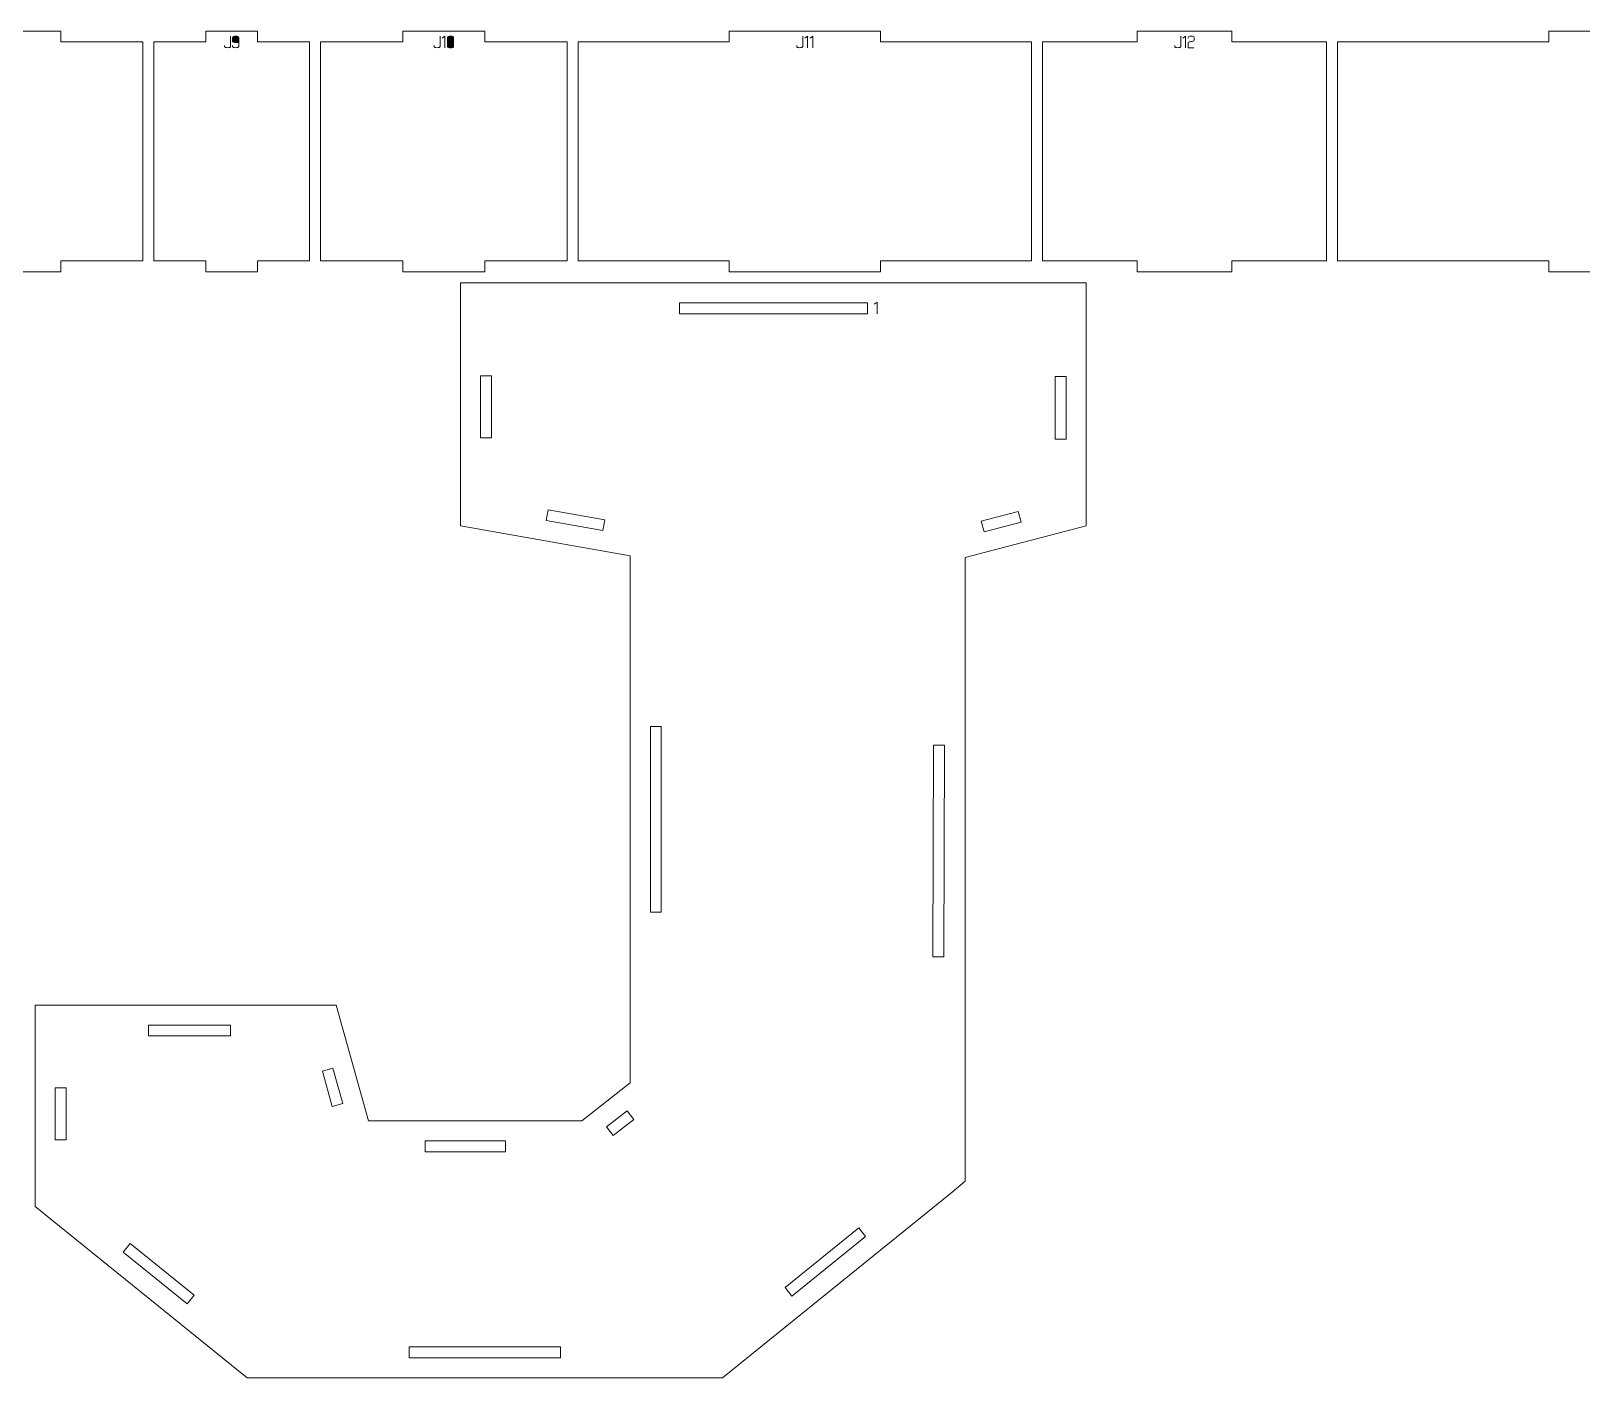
# Model space of a CAD drawing. Header units: centimetres. Extents: x -249 to 275, y -506 to 461.
# Drawn here: x -190.49 to -147.99, y -297 to -260.1 of the extents above; entities that cross this region are included whole.
import ezdxf

# ---------------------------------------------------------------- set-up
doc = ezdxf.new("R2010")
doc.units = ezdxf.units.CM
doc.header["$MEASUREMENT"] = 0
doc.layers.add('Capa 1', color=7, linetype='Continuous')

msp = doc.modelspace()

# ---------------------------------------------------------------- hatches: boundary and pattern name
at = {"layer": 'Capa 1', "true_color": 0x3e4095}
h = msp.add_hatch(color=175, dxfattribs=at)
edge = h.paths.add_edge_path()
edge.add_spline(control_points=[(-185.18689, -260.50015), (-185.18689, -260.50015), (-185.18689, -260.52262), (-185.18689, -260.52262), (-185.18689, -260.5324), (-185.17902, -260.54073), (-185.16327, -260.54761), (-185.14753, -260.55449), (-185.12788, -260.55793), (-185.10434, -260.55793), (-185.0808, -260.55793), (-185.06115, -260.55449), (-185.04541, -260.54761), (-185.02966, -260.54073), (-185.02179, -260.5324), (-185.02179, -260.52262), (-185.02179, -260.52262), (-185.02179, -260.24286), (-185.02179, -260.24286), (-185.02179, -260.24286), (-185.02179, -260.52262), (-185.02179, -260.52262), (-185.02179, -260.5324), (-185.02966, -260.54073), (-185.04541, -260.54761), (-185.06115, -260.55449), (-185.0808, -260.55793), (-185.10434, -260.55793), (-185.12788, -260.55793), (-185.14753, -260.55449), (-185.16327, -260.54761), (-185.17902, -260.54073), (-185.18689, -260.5324), (-185.18689, -260.52262), (-185.18689, -260.52262), (-185.18689, -260.50015), (-185.18689, -260.50015)], knot_values=[0, 0, 0, 0, 0.08333333, 0.08333333, 0.08333333, 0.16666667, 0.16666667, 0.16666667, 0.25, 0.25, 0.25, 0.33333333, 0.33333333, 0.33333333, 0.41666667, 0.41666667, 0.41666667, 0.5, 0.5, 0.5, 0.58333333, 0.58333333, 0.58333333, 0.66666667, 0.66666667, 0.66666667, 0.75, 0.75, 0.75, 0.83333333, 0.83333333, 0.83333333, 0.91666667, 0.91666667, 0.91666667, 1, 1, 1, 1], degree=3, periodic=1)
h = msp.add_hatch(color=175, dxfattribs=at)
edge = h.paths.add_edge_path()
edge.add_spline(control_points=[(-184.96676, -260.38412), (-184.96676, -260.3939), (-184.95889, -260.40223), (-184.94314, -260.40911), (-184.9274, -260.41599), (-184.90775, -260.41943), (-184.88421, -260.41943), (-184.86097, -260.42004), (-184.84141, -260.41721), (-184.82551, -260.41095), (-184.80961, -260.40468), (-184.80166, -260.39573), (-184.80166, -260.38412), (-184.80166, -260.38412), (-184.80166, -260.2768), (-184.80166, -260.2768), (-184.80166, -260.26702), (-184.80953, -260.25869), (-184.82528, -260.25181), (-184.84102, -260.24493), (-184.86067, -260.24149), (-184.88421, -260.24149), (-184.90775, -260.24149), (-184.9274, -260.24493), (-184.94314, -260.25181), (-184.95889, -260.25869), (-184.96676, -260.26702), (-184.96676, -260.2768), (-184.96676, -260.2768), (-184.96676, -260.38412), (-184.96676, -260.38412)], knot_values=[0, 0, 0, 0, 0.1, 0.1, 0.1, 0.2, 0.2, 0.2, 0.3, 0.3, 0.3, 0.4, 0.4, 0.4, 0.5, 0.5, 0.5, 0.6, 0.6, 0.6, 0.7, 0.7, 0.7, 0.8, 0.8, 0.8, 0.9, 0.9, 0.9, 1, 1, 1, 1], degree=3, periodic=1)
h = msp.add_hatch(color=175, dxfattribs=at)
edge = h.paths.add_edge_path()
edge.add_spline(control_points=[(-184.88421, -260.55793), (-184.90775, -260.55793), (-184.9274, -260.55449), (-184.94314, -260.54761), (-184.95889, -260.54073), (-184.96676, -260.5324), (-184.96676, -260.52262), (-184.96676, -260.52262), (-184.96676, -260.49739), (-184.96676, -260.49739), (-184.96676, -260.49739), (-184.96676, -260.52262), (-184.96676, -260.52262), (-184.96676, -260.5324), (-184.95889, -260.54073), (-184.94314, -260.54761), (-184.9274, -260.55449), (-184.90775, -260.55793), (-184.88421, -260.55793), (-184.86067, -260.55793), (-184.84102, -260.55449), (-184.82528, -260.54761), (-184.80953, -260.54073), (-184.80166, -260.5324), (-184.80166, -260.52262), (-184.80166, -260.52262), (-184.80166, -260.38412), (-184.80166, -260.38412), (-184.80166, -260.39573), (-184.80961, -260.40468), (-184.82551, -260.41095), (-184.84141, -260.41721), (-184.86097, -260.42004), (-184.88421, -260.41943), (-184.90775, -260.41943), (-184.9274, -260.41599), (-184.94314, -260.40911), (-184.95889, -260.40223), (-184.96676, -260.3939), (-184.96676, -260.38412), (-184.96676, -260.38412), (-184.96676, -260.2768), (-184.96676, -260.2768), (-184.96676, -260.26702), (-184.95889, -260.25869), (-184.94314, -260.25181), (-184.9274, -260.24493), (-184.90775, -260.24149), (-184.88421, -260.24149), (-184.86067, -260.24149), (-184.84102, -260.24493), (-184.82528, -260.25181), (-184.80953, -260.25869), (-184.80166, -260.26702), (-184.80166, -260.2768), (-184.80166, -260.2768), (-184.80166, -260.38412), (-184.80166, -260.38412), (-184.80166, -260.38412), (-184.80166, -260.52262), (-184.80166, -260.52262), (-184.80166, -260.5324), (-184.80953, -260.54073), (-184.82528, -260.54761), (-184.84102, -260.55449), (-184.86067, -260.55793), (-184.88421, -260.55793)], knot_values=[0, 0, 0, 0, 0.04545455, 0.04545455, 0.04545455, 0.09090909, 0.09090909, 0.09090909, 0.13636364, 0.13636364, 0.13636364, 0.18181818, 0.18181818, 0.18181818, 0.22727273, 0.22727273, 0.22727273, 0.27272727, 0.27272727, 0.27272727, 0.31818182, 0.31818182, 0.31818182, 0.36363636, 0.36363636, 0.36363636, 0.40909091, 0.40909091, 0.40909091, 0.45454545, 0.45454545, 0.45454545, 0.5, 0.5, 0.5, 0.54545455, 0.54545455, 0.54545455, 0.59090909, 0.59090909, 0.59090909, 0.63636364, 0.63636364, 0.63636364, 0.68181818, 0.68181818, 0.68181818, 0.72727273, 0.72727273, 0.72727273, 0.77272727, 0.77272727, 0.77272727, 0.81818182, 0.81818182, 0.81818182, 0.86363636, 0.86363636, 0.86363636, 0.90909091, 0.90909091, 0.90909091, 0.95454545, 0.95454545, 0.95454545, 1, 1, 1, 1], degree=3, periodic=1)
h = msp.add_hatch(color=175, dxfattribs=at)
edge = h.paths.add_edge_path()
edge.add_spline(control_points=[(-179.44586, -260.50015), (-179.44586, -260.50015), (-179.44586, -260.52262), (-179.44586, -260.52262), (-179.44586, -260.5324), (-179.43799, -260.54073), (-179.42224, -260.54761), (-179.4065, -260.55449), (-179.38685, -260.55793), (-179.36331, -260.55793), (-179.33977, -260.55793), (-179.32012, -260.55449), (-179.30438, -260.54761), (-179.28863, -260.54073), (-179.28076, -260.5324), (-179.28076, -260.52262), (-179.28076, -260.52262), (-179.28076, -260.24286), (-179.28076, -260.24286), (-179.28076, -260.24286), (-179.28076, -260.52262), (-179.28076, -260.52262), (-179.28076, -260.5324), (-179.28863, -260.54073), (-179.30438, -260.54761), (-179.32012, -260.55449), (-179.33977, -260.55793), (-179.36331, -260.55793), (-179.38685, -260.55793), (-179.4065, -260.55449), (-179.42224, -260.54761), (-179.43799, -260.54073), (-179.44586, -260.5324), (-179.44586, -260.52262), (-179.44586, -260.52262), (-179.44586, -260.50015), (-179.44586, -260.50015)], knot_values=[0, 0, 0, 0, 0.08333333, 0.08333333, 0.08333333, 0.16666667, 0.16666667, 0.16666667, 0.25, 0.25, 0.25, 0.33333333, 0.33333333, 0.33333333, 0.41666667, 0.41666667, 0.41666667, 0.5, 0.5, 0.5, 0.58333333, 0.58333333, 0.58333333, 0.66666667, 0.66666667, 0.66666667, 0.75, 0.75, 0.75, 0.83333333, 0.83333333, 0.83333333, 0.91666667, 0.91666667, 0.91666667, 1, 1, 1, 1], degree=3, periodic=1)
h = msp.add_hatch(color=175, dxfattribs=at)
edge = h.paths.add_edge_path()
edge.add_spline(control_points=[(-179.1496, -260.24103), (-179.1496, -260.24103), (-179.22573, -260.29377), (-179.22573, -260.29377), (-179.22573, -260.29377), (-179.1496, -260.24103), (-179.1496, -260.24103), (-179.1496, -260.24103), (-179.1496, -260.55793), (-179.1496, -260.55793), (-179.1496, -260.55793), (-179.1496, -260.24103), (-179.1496, -260.24103)], knot_values=[0, 0, 0, 0, 0.25, 0.25, 0.25, 0.5, 0.5, 0.5, 0.75, 0.75, 0.75, 1, 1, 1, 1], degree=3, periodic=1)
h = msp.add_hatch(color=175, dxfattribs=at)
edge = h.paths.add_edge_path()
edge.add_spline(control_points=[(-179.07897, -260.53408), (-179.07897, -260.54387), (-179.0711, -260.55029), (-179.05535, -260.55334), (-179.03961, -260.5564), (-179.01996, -260.55793), (-178.99642, -260.55793), (-178.97288, -260.55793), (-178.95323, -260.5564), (-178.93749, -260.55334), (-178.92174, -260.55029), (-178.91387, -260.54387), (-178.91387, -260.53408), (-178.91387, -260.53408), (-178.91387, -260.2658), (-178.91387, -260.2658), (-178.91387, -260.25601), (-178.92174, -260.24951), (-178.93749, -260.2463), (-178.95323, -260.24309), (-178.97288, -260.24149), (-178.99642, -260.24149), (-179.01996, -260.24149), (-179.03961, -260.24309), (-179.05535, -260.2463), (-179.0711, -260.24951), (-179.07897, -260.25601), (-179.07897, -260.2658), (-179.07897, -260.2658), (-179.07897, -260.53408), (-179.07897, -260.53408)], knot_values=[0, 0, 0, 0, 0.1, 0.1, 0.1, 0.2, 0.2, 0.2, 0.3, 0.3, 0.3, 0.4, 0.4, 0.4, 0.5, 0.5, 0.5, 0.6, 0.6, 0.6, 0.7, 0.7, 0.7, 0.8, 0.8, 0.8, 0.9, 0.9, 0.9, 1, 1, 1, 1], degree=3, periodic=1)
h = msp.add_hatch(color=175, dxfattribs=at)
edge = h.paths.add_edge_path()
edge.add_spline(control_points=[(-178.91387, -260.53408), (-178.91387, -260.54387), (-178.92174, -260.55029), (-178.93749, -260.55334), (-178.95323, -260.5564), (-178.97288, -260.55793), (-178.99642, -260.55793), (-179.01996, -260.55793), (-179.03961, -260.5564), (-179.05535, -260.55334), (-179.0711, -260.55029), (-179.07897, -260.54387), (-179.07897, -260.53408), (-179.07897, -260.53408), (-179.07897, -260.2658), (-179.07897, -260.2658), (-179.07897, -260.25601), (-179.0711, -260.24951), (-179.05535, -260.2463), (-179.03961, -260.24309), (-179.01996, -260.24149), (-178.99642, -260.24149), (-178.97288, -260.24149), (-178.95323, -260.24309), (-178.93749, -260.2463), (-178.92174, -260.24951), (-178.91387, -260.25601), (-178.91387, -260.2658), (-178.91387, -260.2658), (-178.91387, -260.53408), (-178.91387, -260.53408)], knot_values=[0, 0, 0, 0, 0.1, 0.1, 0.1, 0.2, 0.2, 0.2, 0.3, 0.3, 0.3, 0.4, 0.4, 0.4, 0.5, 0.5, 0.5, 0.6, 0.6, 0.6, 0.7, 0.7, 0.7, 0.8, 0.8, 0.8, 0.9, 0.9, 0.9, 1, 1, 1, 1], degree=3, periodic=1)
h = msp.add_hatch(color=175, dxfattribs=at)
edge = h.paths.add_edge_path()
edge.add_spline(control_points=[(-169.50805, -260.50015), (-169.50805, -260.50015), (-169.50805, -260.52262), (-169.50805, -260.52262), (-169.50805, -260.5324), (-169.50018, -260.54073), (-169.48443, -260.54761), (-169.46869, -260.55449), (-169.44904, -260.55793), (-169.4255, -260.55793), (-169.40196, -260.55793), (-169.38231, -260.55449), (-169.36657, -260.54761), (-169.35082, -260.54073), (-169.34295, -260.5324), (-169.34295, -260.52262), (-169.34295, -260.52262), (-169.34295, -260.24286), (-169.34295, -260.24286), (-169.34295, -260.24286), (-169.34295, -260.52262), (-169.34295, -260.52262), (-169.34295, -260.5324), (-169.35082, -260.54073), (-169.36657, -260.54761), (-169.38231, -260.55449), (-169.40196, -260.55793), (-169.4255, -260.55793), (-169.44904, -260.55793), (-169.46869, -260.55449), (-169.48443, -260.54761), (-169.50018, -260.54073), (-169.50805, -260.5324), (-169.50805, -260.52262), (-169.50805, -260.52262), (-169.50805, -260.50015), (-169.50805, -260.50015)], knot_values=[0, 0, 0, 0, 0.08333333, 0.08333333, 0.08333333, 0.16666667, 0.16666667, 0.16666667, 0.25, 0.25, 0.25, 0.33333333, 0.33333333, 0.33333333, 0.41666667, 0.41666667, 0.41666667, 0.5, 0.5, 0.5, 0.58333333, 0.58333333, 0.58333333, 0.66666667, 0.66666667, 0.66666667, 0.75, 0.75, 0.75, 0.83333333, 0.83333333, 0.83333333, 0.91666667, 0.91666667, 0.91666667, 1, 1, 1, 1], degree=3, periodic=1)
h = msp.add_hatch(color=175, dxfattribs=at)
edge = h.paths.add_edge_path()
edge.add_spline(control_points=[(-169.21179, -260.24103), (-169.21179, -260.24103), (-169.28792, -260.29377), (-169.28792, -260.29377), (-169.28792, -260.29377), (-169.21179, -260.24103), (-169.21179, -260.24103), (-169.21179, -260.24103), (-169.21179, -260.55793), (-169.21179, -260.55793), (-169.21179, -260.55793), (-169.21179, -260.24103), (-169.21179, -260.24103)], knot_values=[0, 0, 0, 0, 0.25, 0.25, 0.25, 0.5, 0.5, 0.5, 0.75, 0.75, 0.75, 1, 1, 1, 1], degree=3, periodic=1)
h = msp.add_hatch(color=175, dxfattribs=at)
edge = h.paths.add_edge_path()
edge.add_spline(control_points=[(-169.06503, -260.24103), (-169.06503, -260.24103), (-169.14116, -260.29377), (-169.14116, -260.29377), (-169.14116, -260.29377), (-169.06503, -260.24103), (-169.06503, -260.24103), (-169.06503, -260.24103), (-169.06503, -260.55793), (-169.06503, -260.55793), (-169.06503, -260.55793), (-169.06503, -260.24103), (-169.06503, -260.24103)], knot_values=[0, 0, 0, 0, 0.25, 0.25, 0.25, 0.5, 0.5, 0.5, 0.75, 0.75, 0.75, 1, 1, 1, 1], degree=3, periodic=1)
h = msp.add_hatch(color=175, dxfattribs=at)
edge = h.paths.add_edge_path()
edge.add_spline(control_points=[(-159.1504, -260.50015), (-159.1504, -260.50015), (-159.1504, -260.52262), (-159.1504, -260.52262), (-159.1504, -260.5324), (-159.14253, -260.54073), (-159.12678, -260.54761), (-159.11104, -260.55449), (-159.09139, -260.55793), (-159.06785, -260.55793), (-159.04431, -260.55793), (-159.02466, -260.55449), (-159.00892, -260.54761), (-158.99317, -260.54073), (-158.9853, -260.5324), (-158.9853, -260.52262), (-158.9853, -260.52262), (-158.9853, -260.24286), (-158.9853, -260.24286), (-158.9853, -260.24286), (-158.9853, -260.52262), (-158.9853, -260.52262), (-158.9853, -260.5324), (-158.99317, -260.54073), (-159.00892, -260.54761), (-159.02466, -260.55449), (-159.04431, -260.55793), (-159.06785, -260.55793), (-159.09139, -260.55793), (-159.11104, -260.55449), (-159.12678, -260.54761), (-159.14253, -260.54073), (-159.1504, -260.5324), (-159.1504, -260.52262), (-159.1504, -260.52262), (-159.1504, -260.50015), (-159.1504, -260.50015)], knot_values=[0, 0, 0, 0, 0.08333333, 0.08333333, 0.08333333, 0.16666667, 0.16666667, 0.16666667, 0.25, 0.25, 0.25, 0.33333333, 0.33333333, 0.33333333, 0.41666667, 0.41666667, 0.41666667, 0.5, 0.5, 0.5, 0.58333333, 0.58333333, 0.58333333, 0.66666667, 0.66666667, 0.66666667, 0.75, 0.75, 0.75, 0.83333333, 0.83333333, 0.83333333, 0.91666667, 0.91666667, 0.91666667, 1, 1, 1, 1], degree=3, periodic=1)
h = msp.add_hatch(color=175, dxfattribs=at)
edge = h.paths.add_edge_path()
edge.add_spline(control_points=[(-158.85414, -260.24103), (-158.85414, -260.24103), (-158.93027, -260.29377), (-158.93027, -260.29377), (-158.93027, -260.29377), (-158.85414, -260.24103), (-158.85414, -260.24103), (-158.85414, -260.24103), (-158.85414, -260.55793), (-158.85414, -260.55793), (-158.85414, -260.55793), (-158.85414, -260.24103), (-158.85414, -260.24103)], knot_values=[0, 0, 0, 0, 0.25, 0.25, 0.25, 0.5, 0.5, 0.5, 0.75, 0.75, 0.75, 1, 1, 1, 1], degree=3, periodic=1)
h = msp.add_hatch(color=175, dxfattribs=at)
edge = h.paths.add_edge_path()
edge.add_spline(control_points=[(-158.78397, -260.55793), (-158.78397, -260.55793), (-158.78397, -260.42539), (-158.78397, -260.42539), (-158.78305, -260.41347), (-158.7722, -260.4043), (-158.75141, -260.39788), (-158.74285, -260.39726), (-158.73467, -260.39627), (-158.72687, -260.39489), (-158.71908, -260.39352), (-158.7112, -260.39207), (-158.70325, -260.39054), (-158.68858, -260.38809), (-158.67734, -260.3861), (-158.66955, -260.38458), (-158.66175, -260.38305), (-158.65418, -260.38106), (-158.64684, -260.37861), (-158.62789, -260.37158), (-158.61841, -260.36256), (-158.61841, -260.35156), (-158.61841, -260.35156), (-158.61841, -260.2768), (-158.61841, -260.2768), (-158.61841, -260.26702), (-158.62628, -260.25869), (-158.64203, -260.25181), (-158.65777, -260.24493), (-158.67742, -260.24149), (-158.70096, -260.24149), (-158.7245, -260.24149), (-158.74415, -260.24493), (-158.75989, -260.25181), (-158.77564, -260.25869), (-158.78351, -260.26702), (-158.78351, -260.2768), (-158.78351, -260.2768), (-158.78351, -260.29927), (-158.78351, -260.29927), (-158.78351, -260.29927), (-158.78351, -260.2768), (-158.78351, -260.2768), (-158.78351, -260.26702), (-158.77564, -260.25869), (-158.75989, -260.25181), (-158.74415, -260.24493), (-158.7245, -260.24149), (-158.70096, -260.24149), (-158.67742, -260.24149), (-158.65777, -260.24493), (-158.64203, -260.25181), (-158.62628, -260.25869), (-158.61841, -260.26702), (-158.61841, -260.2768), (-158.61841, -260.2768), (-158.61841, -260.35156), (-158.61841, -260.35156), (-158.61841, -260.36256), (-158.62789, -260.37158), (-158.64684, -260.37861), (-158.65418, -260.38106), (-158.66175, -260.38305), (-158.66955, -260.38458), (-158.67734, -260.3861), (-158.68858, -260.38809), (-158.70325, -260.39054), (-158.7112, -260.39207), (-158.71908, -260.39352), (-158.72687, -260.39489), (-158.73467, -260.39627), (-158.74285, -260.39726), (-158.75141, -260.39788), (-158.7722, -260.4043), (-158.78305, -260.41347), (-158.78397, -260.42539), (-158.78397, -260.42539), (-158.78397, -260.55793), (-158.78397, -260.55793), (-158.78397, -260.55793), (-158.62712, -260.55793), (-158.62712, -260.55793), (-158.62712, -260.55793), (-158.78397, -260.55793), (-158.78397, -260.55793)], knot_values=[0, 0, 0, 0, 0.03571429, 0.03571429, 0.03571429, 0.07142857, 0.07142857, 0.07142857, 0.10714286, 0.10714286, 0.10714286, 0.14285714, 0.14285714, 0.14285714, 0.17857143, 0.17857143, 0.17857143, 0.21428571, 0.21428571, 0.21428571, 0.25, 0.25, 0.25, 0.28571429, 0.28571429, 0.28571429, 0.32142857, 0.32142857, 0.32142857, 0.35714286, 0.35714286, 0.35714286, 0.39285714, 0.39285714, 0.39285714, 0.42857143, 0.42857143, 0.42857143, 0.46428571, 0.46428571, 0.46428571, 0.5, 0.5, 0.5, 0.53571429, 0.53571429, 0.53571429, 0.57142857, 0.57142857, 0.57142857, 0.60714286, 0.60714286, 0.60714286, 0.64285714, 0.64285714, 0.64285714, 0.67857143, 0.67857143, 0.67857143, 0.71428571, 0.71428571, 0.71428571, 0.75, 0.75, 0.75, 0.78571429, 0.78571429, 0.78571429, 0.82142857, 0.82142857, 0.82142857, 0.85714286, 0.85714286, 0.85714286, 0.89285714, 0.89285714, 0.89285714, 0.92857143, 0.92857143, 0.92857143, 0.96428571, 0.96428571, 0.96428571, 1, 1, 1, 1], degree=3, periodic=1)
h = msp.add_hatch(color=175, dxfattribs=at)
edge = h.paths.add_edge_path()
edge.add_spline(control_points=[(-167.30788, -267.53236), (-167.30788, -267.53236), (-167.38401, -267.5851), (-167.38401, -267.5851), (-167.38401, -267.5851), (-167.30788, -267.53236), (-167.30788, -267.53236), (-167.30788, -267.53236), (-167.30788, -267.84926), (-167.30788, -267.84926), (-167.30788, -267.84926), (-167.30788, -267.53236), (-167.30788, -267.53236)], knot_values=[0, 0, 0, 0, 0.25, 0.25, 0.25, 0.5, 0.5, 0.5, 0.75, 0.75, 0.75, 1, 1, 1, 1], degree=3, periodic=1)

# ---------------------------------------------------------------- linework, layer by layer
at = {"layer": 'Capa 1', "color": 240, "lineweight": 9}
for points, knots in [([(-194.17699, -260.40073), (-194.17699, -260.40073), (-194.17699, -266.40073), (-194.17699, -266.40073), (-194.17699, -266.40073), (-191.92746, -266.40073), (-191.92746, -266.40073), (-191.92746, -266.40073), (-191.92746, -266.70073), (-191.92746, -266.70073), (-191.92746, -266.70073), (-189.67792, -266.70073), (-189.67792, -266.70073), (-189.67792, -266.70073), (-189.67792, -266.40073), (-189.67792, -266.40073), (-189.67792, -266.40073), (-187.42838, -266.40073), (-187.42838, -266.40073), (-187.42838, -266.40073), (-187.42838, -260.40073), (-187.42838, -260.40073), (-187.42838, -260.40073), (-189.67792, -260.40073), (-189.67792, -260.40073), (-189.67792, -260.40073), (-189.67792, -260.10073), (-189.67792, -260.10073), (-189.67792, -260.10073), (-191.92746, -260.10073), (-191.92746, -260.10073), (-191.92746, -260.10073), (-191.92746, -260.40073), (-191.92746, -260.40073), (-191.92746, -260.40073), (-194.17699, -260.40073), (-194.17699, -260.40073)], [0, 0, 0, 0, 0.08333333, 0.08333333, 0.08333333, 0.16666667, 0.16666667, 0.16666667, 0.25, 0.25, 0.25, 0.33333333, 0.33333333, 0.33333333, 0.41666667, 0.41666667, 0.41666667, 0.5, 0.5, 0.5, 0.58333333, 0.58333333, 0.58333333, 0.66666667, 0.66666667, 0.66666667, 0.75, 0.75, 0.75, 0.83333333, 0.83333333, 0.83333333, 0.91666667, 0.91666667, 0.91666667, 1, 1, 1, 1]), ([(-187.12838, -260.40073), (-187.12838, -260.40073), (-187.12838, -266.40073), (-187.12838, -266.40073), (-187.12838, -266.40073), (-185.70565, -266.40073), (-185.70565, -266.40073), (-185.70565, -266.40073), (-185.70565, -266.70073), (-185.70565, -266.70073), (-185.70565, -266.70073), (-184.28291, -266.70073), (-184.28291, -266.70073), (-184.28291, -266.70073), (-184.28291, -266.40073), (-184.28291, -266.40073), (-184.28291, -266.40073), (-182.86017, -266.40073), (-182.86017, -266.40073), (-182.86017, -266.40073), (-182.86017, -260.40073), (-182.86017, -260.40073), (-182.86017, -260.40073), (-184.28291, -260.40073), (-184.28291, -260.40073), (-184.28291, -260.40073), (-184.28291, -260.10073), (-184.28291, -260.10073), (-184.28291, -260.10073), (-185.70565, -260.10073), (-185.70565, -260.10073), (-185.70565, -260.10073), (-185.70565, -260.40073), (-185.70565, -260.40073), (-185.70565, -260.40073), (-187.12838, -260.40073), (-187.12838, -260.40073)], [0, 0, 0, 0, 0.08333333, 0.08333333, 0.08333333, 0.16666667, 0.16666667, 0.16666667, 0.25, 0.25, 0.25, 0.33333333, 0.33333333, 0.33333333, 0.41666667, 0.41666667, 0.41666667, 0.5, 0.5, 0.5, 0.58333333, 0.58333333, 0.58333333, 0.66666667, 0.66666667, 0.66666667, 0.75, 0.75, 0.75, 0.83333333, 0.83333333, 0.83333333, 0.91666667, 0.91666667, 0.91666667, 1, 1, 1, 1]), ([(-182.56017, -260.40073), (-182.56017, -260.40073), (-182.56017, -266.40073), (-182.56017, -266.40073), (-182.56017, -266.40073), (-180.30664, -266.40073), (-180.30664, -266.40073), (-180.30664, -266.40073), (-180.30664, -266.70073), (-180.30664, -266.70073), (-180.30664, -266.70073), (-178.0531, -266.70073), (-178.0531, -266.70073), (-178.0531, -266.70073), (-178.0531, -266.40073), (-178.0531, -266.40073), (-178.0531, -266.40073), (-175.79956, -266.40073), (-175.79956, -266.40073), (-175.79956, -266.40073), (-175.79956, -260.40073), (-175.79956, -260.40073), (-175.79956, -260.40073), (-178.0531, -260.40073), (-178.0531, -260.40073), (-178.0531, -260.40073), (-178.0531, -260.10073), (-178.0531, -260.10073), (-178.0531, -260.10073), (-180.30664, -260.10073), (-180.30664, -260.10073), (-180.30664, -260.10073), (-180.30664, -260.40073), (-180.30664, -260.40073), (-180.30664, -260.40073), (-182.56017, -260.40073), (-182.56017, -260.40073)], [0, 0, 0, 0, 0.08333333, 0.08333333, 0.08333333, 0.16666667, 0.16666667, 0.16666667, 0.25, 0.25, 0.25, 0.33333333, 0.33333333, 0.33333333, 0.41666667, 0.41666667, 0.41666667, 0.5, 0.5, 0.5, 0.58333333, 0.58333333, 0.58333333, 0.66666667, 0.66666667, 0.66666667, 0.75, 0.75, 0.75, 0.83333333, 0.83333333, 0.83333333, 0.91666667, 0.91666667, 0.91666667, 1, 1, 1, 1]), ([(-175.49956, -260.40073), (-175.49956, -260.40073), (-175.49956, -266.40073), (-175.49956, -266.40073), (-175.49956, -266.40073), (-171.35754, -266.40073), (-171.35754, -266.40073), (-171.35754, -266.40073), (-171.35754, -266.70073), (-171.35754, -266.70073), (-171.35754, -266.70073), (-167.21553, -266.70073), (-167.21553, -266.70073), (-167.21553, -266.70073), (-167.21553, -266.40073), (-167.21553, -266.40073), (-167.21553, -266.40073), (-163.07351, -266.40073), (-163.07351, -266.40073), (-163.07351, -266.40073), (-163.07351, -260.40073), (-163.07351, -260.40073), (-163.07351, -260.40073), (-167.21553, -260.40073), (-167.21553, -260.40073), (-167.21553, -260.40073), (-167.21553, -260.10073), (-167.21553, -260.10073), (-167.21553, -260.10073), (-171.35754, -260.10073), (-171.35754, -260.10073), (-171.35754, -260.10073), (-171.35754, -260.40073), (-171.35754, -260.40073), (-171.35754, -260.40073), (-175.49956, -260.40073), (-175.49956, -260.40073)], [0, 0, 0, 0, 0.08333333, 0.08333333, 0.08333333, 0.16666667, 0.16666667, 0.16666667, 0.25, 0.25, 0.25, 0.33333333, 0.33333333, 0.33333333, 0.41666667, 0.41666667, 0.41666667, 0.5, 0.5, 0.5, 0.58333333, 0.58333333, 0.58333333, 0.66666667, 0.66666667, 0.66666667, 0.75, 0.75, 0.75, 0.83333333, 0.83333333, 0.83333333, 0.91666667, 0.91666667, 0.91666667, 1, 1, 1, 1]), ([(-162.77351, -260.40073), (-162.77351, -260.40073), (-162.77351, -266.40073), (-162.77351, -266.40073), (-162.77351, -266.40073), (-160.18077, -266.40073), (-160.18077, -266.40073), (-160.18077, -266.40073), (-160.18077, -266.70073), (-160.18077, -266.70073), (-160.18077, -266.70073), (-157.58804, -266.70073), (-157.58804, -266.70073), (-157.58804, -266.70073), (-157.58804, -266.40073), (-157.58804, -266.40073), (-157.58804, -266.40073), (-154.9953, -266.40073), (-154.9953, -266.40073), (-154.9953, -266.40073), (-154.9953, -260.40073), (-154.9953, -260.40073), (-154.9953, -260.40073), (-157.58804, -260.40073), (-157.58804, -260.40073), (-157.58804, -260.40073), (-157.58804, -260.10073), (-157.58804, -260.10073), (-157.58804, -260.10073), (-160.18077, -260.10073), (-160.18077, -260.10073), (-160.18077, -260.10073), (-160.18077, -260.40073), (-160.18077, -260.40073), (-160.18077, -260.40073), (-162.77351, -260.40073), (-162.77351, -260.40073)], [0, 0, 0, 0, 0.08333333, 0.08333333, 0.08333333, 0.16666667, 0.16666667, 0.16666667, 0.25, 0.25, 0.25, 0.33333333, 0.33333333, 0.33333333, 0.41666667, 0.41666667, 0.41666667, 0.5, 0.5, 0.5, 0.58333333, 0.58333333, 0.58333333, 0.66666667, 0.66666667, 0.66666667, 0.75, 0.75, 0.75, 0.83333333, 0.83333333, 0.83333333, 0.91666667, 0.91666667, 0.91666667, 1, 1, 1, 1]), ([(-154.6953, -260.40073), (-154.6953, -260.40073), (-154.6953, -266.40073), (-154.6953, -266.40073), (-154.6953, -266.40073), (-148.89715, -266.40073), (-148.89715, -266.40073), (-148.89715, -266.40073), (-148.89715, -266.70073), (-148.89715, -266.70073), (-148.89715, -266.70073), (-143.09901, -266.70073), (-143.09901, -266.70073), (-143.09901, -266.70073), (-143.09901, -266.40073), (-143.09901, -266.40073), (-143.09901, -266.40073), (-137.30087, -266.40073), (-137.30087, -266.40073), (-137.30087, -266.40073), (-137.30087, -260.40073), (-137.30087, -260.40073), (-137.30087, -260.40073), (-143.09901, -260.40073), (-143.09901, -260.40073), (-143.09901, -260.40073), (-143.09901, -260.10073), (-143.09901, -260.10073), (-143.09901, -260.10073), (-148.89715, -260.10073), (-148.89715, -260.10073), (-148.89715, -260.10073), (-148.89715, -260.40073), (-148.89715, -260.40073), (-148.89715, -260.40073), (-154.6953, -260.40073), (-154.6953, -260.40073)], [0, 0, 0, 0, 0.08333333, 0.08333333, 0.08333333, 0.16666667, 0.16666667, 0.16666667, 0.25, 0.25, 0.25, 0.33333333, 0.33333333, 0.33333333, 0.41666667, 0.41666667, 0.41666667, 0.5, 0.5, 0.5, 0.58333333, 0.58333333, 0.58333333, 0.66666667, 0.66666667, 0.66666667, 0.75, 0.75, 0.75, 0.83333333, 0.83333333, 0.83333333, 0.91666667, 0.91666667, 0.91666667, 1, 1, 1, 1]), ([(-161.57477, -267.00073), (-161.57477, -267.00073), (-161.57477, -273.65289), (-161.57477, -273.65289), (-161.57477, -273.65289), (-164.89784, -274.52244), (-164.89784, -274.52244), (-164.89784, -274.52244), (-164.89784, -291.60935), (-164.89784, -291.60935), (-164.89784, -291.60935), (-165.25229, -291.91369), (-165.25229, -291.91369), (-165.25229, -291.91369), (-171.54397, -297.00063), (-171.54397, -297.00063), (-171.54397, -297.00063), (-184.57039, -297.00063), (-184.57039, -297.00063), (-184.57039, -297.00063), (-190.37468, -292.30499), (-190.37468, -292.30499), (-190.37468, -292.30499), (-190.37468, -286.78327), (-190.37468, -286.78327), (-190.37468, -286.78327), (-182.13347, -286.78327), (-182.13347, -286.78327), (-182.13347, -286.78327), (-181.24732, -289.95717), (-181.24732, -289.95717), (-181.24732, -289.95717), (-175.39872, -289.95717), (-175.39872, -289.95717), (-175.39872, -289.95717), (-174.06949, -288.9137), (-174.06949, -288.9137), (-174.06949, -288.9137), (-174.06949, -274.47896), (-174.06949, -274.47896), (-174.06949, -274.47896), (-178.72179, -273.65289), (-178.72179, -273.65289), (-178.72179, -273.65289), (-178.72179, -267.00073), (-178.72179, -267.00073), (-178.72179, -267.00073), (-161.57477, -267.00073), (-161.57477, -267.00073)], [0, 0, 0, 0, 0.0625, 0.0625, 0.0625, 0.125, 0.125, 0.125, 0.1875, 0.1875, 0.1875, 0.25, 0.25, 0.25, 0.3125, 0.3125, 0.3125, 0.375, 0.375, 0.375, 0.4375, 0.4375, 0.4375, 0.5, 0.5, 0.5, 0.5625, 0.5625, 0.5625, 0.625, 0.625, 0.625, 0.6875, 0.6875, 0.6875, 0.75, 0.75, 0.75, 0.8125, 0.8125, 0.8125, 0.875, 0.875, 0.875, 0.9375, 0.9375, 0.9375, 1, 1, 1, 1]), ([(-172.72327, -267.84926), (-172.72327, -267.84926), (-167.57329, -267.84926), (-167.57329, -267.84926), (-167.57329, -267.84926), (-167.57329, -267.54926), (-167.57329, -267.54926), (-167.57329, -267.54926), (-172.72327, -267.54926), (-172.72327, -267.54926), (-172.72327, -267.54926), (-172.72327, -267.84926), (-172.72327, -267.84926)], [0, 0, 0, 0, 0.25, 0.25, 0.25, 0.5, 0.5, 0.5, 0.75, 0.75, 0.75, 1, 1, 1, 1]), ([(-177.87326, -271.24425), (-177.87326, -271.24425), (-177.87326, -269.54676), (-177.87326, -269.54676), (-177.87326, -269.54676), (-178.17326, -269.54676), (-178.17326, -269.54676), (-178.17326, -269.54676), (-178.17326, -271.24425), (-178.17326, -271.24425), (-178.17326, -271.24425), (-177.87326, -271.24425), (-177.87326, -271.24425)], [0, 0, 0, 0, 0.25, 0.25, 0.25, 0.5, 0.5, 0.5, 0.75, 0.75, 0.75, 1, 1, 1, 1]), ([(-162.4233, -269.56545), (-162.4233, -269.56545), (-162.4233, -271.28164), (-162.4233, -271.28164), (-162.4233, -271.28164), (-162.1233, -271.28164), (-162.1233, -271.28164), (-162.1233, -271.28164), (-162.1233, -269.56545), (-162.1233, -269.56545), (-162.1233, -269.56545), (-162.4233, -269.56545), (-162.4233, -269.56545)], [0, 0, 0, 0, 0.25, 0.25, 0.25, 0.5, 0.5, 0.5, 0.75, 0.75, 0.75, 1, 1, 1, 1]), ([(-174.77173, -273.49246), (-174.77173, -273.49246), (-176.32249, -273.21711), (-176.32249, -273.21711), (-176.32249, -273.21711), (-176.37494, -273.51249), (-176.37494, -273.51249), (-176.37494, -273.51249), (-174.82417, -273.78784), (-174.82417, -273.78784), (-174.82417, -273.78784), (-174.77173, -273.49246), (-174.77173, -273.49246)], [0, 0, 0, 0, 0.25, 0.25, 0.25, 0.5, 0.5, 0.5, 0.75, 0.75, 0.75, 1, 1, 1, 1]), ([(-163.43747, -273.26321), (-163.43747, -273.26321), (-164.45164, -273.52859), (-164.45164, -273.52859), (-164.45164, -273.52859), (-164.37569, -273.81881), (-164.37569, -273.81881), (-164.37569, -273.81881), (-163.36152, -273.55344), (-163.36152, -273.55344), (-163.36152, -273.55344), (-163.43747, -273.26321), (-163.43747, -273.26321)], [0, 0, 0, 0, 0.25, 0.25, 0.25, 0.5, 0.5, 0.5, 0.75, 0.75, 0.75, 1, 1, 1, 1]), ([(-173.22096, -284.23863), (-173.22096, -284.23863), (-173.22096, -279.15091), (-173.22096, -279.15091), (-173.22096, -279.15091), (-173.52096, -279.15091), (-173.52096, -279.15091), (-173.52096, -279.15091), (-173.52096, -284.23863), (-173.52096, -284.23863), (-173.52096, -284.23863), (-173.22096, -284.23863), (-173.22096, -284.23863)], [0, 0, 0, 0, 0.25, 0.25, 0.25, 0.5, 0.5, 0.5, 0.75, 0.75, 0.75, 1, 1, 1, 1]), ([(-165.76276, -279.6655), (-165.76276, -279.6655), (-165.77915, -285.46362), (-165.77915, -285.46362), (-165.77915, -285.46362), (-165.47915, -285.46447), (-165.47915, -285.46447), (-165.47915, -285.46447), (-165.46276, -279.66635), (-165.46276, -279.66635), (-165.46276, -279.66635), (-165.76276, -279.6655), (-165.76276, -279.6655)], [0, 0, 0, 0, 0.25, 0.25, 0.25, 0.5, 0.5, 0.5, 0.75, 0.75, 0.75, 1, 1, 1, 1]), ([(-187.27661, -287.6318), (-187.27661, -287.6318), (-185.02708, -287.6318), (-185.02708, -287.6318), (-185.02708, -287.6318), (-185.02708, -287.3318), (-185.02708, -287.3318), (-185.02708, -287.3318), (-187.27661, -287.3318), (-187.27661, -287.3318), (-187.27661, -287.3318), (-187.27661, -287.6318), (-187.27661, -287.6318)], [0, 0, 0, 0, 0.25, 0.25, 0.25, 0.5, 0.5, 0.5, 0.75, 0.75, 0.75, 1, 1, 1, 1]), ([(-182.50806, -288.597), (-182.50806, -288.597), (-182.23858, -289.5622), (-182.23858, -289.5622), (-182.23858, -289.5622), (-181.94963, -289.48152), (-181.94963, -289.48152), (-181.94963, -289.48152), (-182.21911, -288.51632), (-182.21911, -288.51632), (-182.21911, -288.51632), (-182.50806, -288.597), (-182.50806, -288.597)], [0, 0, 0, 0, 0.25, 0.25, 0.25, 0.5, 0.5, 0.5, 0.75, 0.75, 0.75, 1, 1, 1, 1]), ([(-189.52615, -290.47727), (-189.52615, -290.47727), (-189.52615, -289.05454), (-189.52615, -289.05454), (-189.52615, -289.05454), (-189.82615, -289.05454), (-189.82615, -289.05454), (-189.82615, -289.05454), (-189.82615, -290.47727), (-189.82615, -290.47727), (-189.82615, -290.47727), (-189.52615, -290.47727), (-189.52615, -290.47727)], [0, 0, 0, 0, 0.25, 0.25, 0.25, 0.5, 0.5, 0.5, 0.75, 0.75, 0.75, 1, 1, 1, 1]), ([(-174.53916, -290.36115), (-174.53916, -290.36115), (-173.97287, -289.9166), (-173.97287, -289.9166), (-173.97287, -289.9166), (-174.15811, -289.68063), (-174.15811, -289.68063), (-174.15811, -289.68063), (-174.7244, -290.12518), (-174.7244, -290.12518), (-174.7244, -290.12518), (-174.53916, -290.36115), (-174.53916, -290.36115)], [0, 0, 0, 0, 0.25, 0.25, 0.25, 0.5, 0.5, 0.5, 0.75, 0.75, 0.75, 1, 1, 1, 1]), ([(-179.69116, -290.8057), (-179.69116, -290.8057), (-177.49093, -290.8057), (-177.49093, -290.8057), (-177.49093, -290.8057), (-177.49093, -290.5057), (-177.49093, -290.5057), (-177.49093, -290.5057), (-179.69116, -290.5057), (-179.69116, -290.5057), (-179.69116, -290.5057), (-179.69116, -290.8057), (-179.69116, -290.8057)], [0, 0, 0, 0, 0.25, 0.25, 0.25, 0.5, 0.5, 0.5, 0.75, 0.75, 0.75, 1, 1, 1, 1]), ([(-167.81172, -292.89186), (-167.81172, -292.89186), (-169.82791, -294.52198), (-169.82791, -294.52198), (-169.82791, -294.52198), (-169.63929, -294.75527), (-169.63929, -294.75527), (-169.63929, -294.75527), (-167.62311, -293.12515), (-167.62311, -293.12515), (-167.62311, -293.12515), (-167.81172, -292.89186), (-167.81172, -292.89186)], [0, 0, 0, 0, 0.25, 0.25, 0.25, 0.5, 0.5, 0.5, 0.75, 0.75, 0.75, 1, 1, 1, 1]), ([(-186.02214, -294.73474), (-186.02214, -294.73474), (-187.77415, -293.31737), (-187.77415, -293.31737), (-187.77415, -293.31737), (-187.96283, -293.55061), (-187.96283, -293.55061), (-187.96283, -293.55061), (-186.21083, -294.96797), (-186.21083, -294.96797), (-186.21083, -294.96797), (-186.02214, -294.73474), (-186.02214, -294.73474)], [0, 0, 0, 0, 0.25, 0.25, 0.25, 0.5, 0.5, 0.5, 0.75, 0.75, 0.75, 1, 1, 1, 1]), ([(-175.98611, -296.1521), (-175.98611, -296.1521), (-180.12812, -296.1521), (-180.12812, -296.1521), (-180.12812, -296.1521), (-180.12812, -296.4521), (-180.12812, -296.4521), (-180.12812, -296.4521), (-175.98611, -296.4521), (-175.98611, -296.4521), (-175.98611, -296.4521), (-175.98611, -296.1521), (-175.98611, -296.1521)], [0, 0, 0, 0, 0.25, 0.25, 0.25, 0.5, 0.5, 0.5, 0.75, 0.75, 0.75, 1, 1, 1, 1])]:
    msp.add_open_spline(points, degree=3, knots=knots, dxfattribs=at)
at = {"layer": 'Capa 1', "color": 114, "lineweight": 9}
for points, knots in [([(-185.18689, -260.50015), (-185.18689, -260.50015), (-185.18689, -260.52262), (-185.18689, -260.52262), (-185.18689, -260.5324), (-185.17902, -260.54073), (-185.16327, -260.54761), (-185.14753, -260.55449), (-185.12788, -260.55793), (-185.10434, -260.55793), (-185.0808, -260.55793), (-185.06115, -260.55449), (-185.04541, -260.54761), (-185.02966, -260.54073), (-185.02179, -260.5324), (-185.02179, -260.52262), (-185.02179, -260.52262), (-185.02179, -260.24286), (-185.02179, -260.24286), (-185.02179, -260.24286), (-185.02179, -260.52262), (-185.02179, -260.52262), (-185.02179, -260.5324), (-185.02966, -260.54073), (-185.04541, -260.54761), (-185.06115, -260.55449), (-185.0808, -260.55793), (-185.10434, -260.55793), (-185.12788, -260.55793), (-185.14753, -260.55449), (-185.16327, -260.54761), (-185.17902, -260.54073), (-185.18689, -260.5324), (-185.18689, -260.52262), (-185.18689, -260.52262), (-185.18689, -260.50015), (-185.18689, -260.50015)], [0, 0, 0, 0, 0.08333333, 0.08333333, 0.08333333, 0.16666667, 0.16666667, 0.16666667, 0.25, 0.25, 0.25, 0.33333333, 0.33333333, 0.33333333, 0.41666667, 0.41666667, 0.41666667, 0.5, 0.5, 0.5, 0.58333333, 0.58333333, 0.58333333, 0.66666667, 0.66666667, 0.66666667, 0.75, 0.75, 0.75, 0.83333333, 0.83333333, 0.83333333, 0.91666667, 0.91666667, 0.91666667, 1, 1, 1, 1]), ([(-184.96676, -260.38412), (-184.96676, -260.3939), (-184.95889, -260.40223), (-184.94314, -260.40911), (-184.9274, -260.41599), (-184.90775, -260.41943), (-184.88421, -260.41943), (-184.86097, -260.42004), (-184.84141, -260.41721), (-184.82551, -260.41095), (-184.80961, -260.40468), (-184.80166, -260.39573), (-184.80166, -260.38412), (-184.80166, -260.38412), (-184.80166, -260.2768), (-184.80166, -260.2768), (-184.80166, -260.26702), (-184.80953, -260.25869), (-184.82528, -260.25181), (-184.84102, -260.24493), (-184.86067, -260.24149), (-184.88421, -260.24149), (-184.90775, -260.24149), (-184.9274, -260.24493), (-184.94314, -260.25181), (-184.95889, -260.25869), (-184.96676, -260.26702), (-184.96676, -260.2768), (-184.96676, -260.2768), (-184.96676, -260.38412), (-184.96676, -260.38412)], [0, 0, 0, 0, 0.1, 0.1, 0.1, 0.2, 0.2, 0.2, 0.3, 0.3, 0.3, 0.4, 0.4, 0.4, 0.5, 0.5, 0.5, 0.6, 0.6, 0.6, 0.7, 0.7, 0.7, 0.8, 0.8, 0.8, 0.9, 0.9, 0.9, 1, 1, 1, 1]), ([(-184.88421, -260.55793), (-184.90775, -260.55793), (-184.9274, -260.55449), (-184.94314, -260.54761), (-184.95889, -260.54073), (-184.96676, -260.5324), (-184.96676, -260.52262), (-184.96676, -260.52262), (-184.96676, -260.49739), (-184.96676, -260.49739), (-184.96676, -260.49739), (-184.96676, -260.52262), (-184.96676, -260.52262), (-184.96676, -260.5324), (-184.95889, -260.54073), (-184.94314, -260.54761), (-184.9274, -260.55449), (-184.90775, -260.55793), (-184.88421, -260.55793), (-184.86067, -260.55793), (-184.84102, -260.55449), (-184.82528, -260.54761), (-184.80953, -260.54073), (-184.80166, -260.5324), (-184.80166, -260.52262), (-184.80166, -260.52262), (-184.80166, -260.38412), (-184.80166, -260.38412), (-184.80166, -260.39573), (-184.80961, -260.40468), (-184.82551, -260.41095), (-184.84141, -260.41721), (-184.86097, -260.42004), (-184.88421, -260.41943), (-184.90775, -260.41943), (-184.9274, -260.41599), (-184.94314, -260.40911), (-184.95889, -260.40223), (-184.96676, -260.3939), (-184.96676, -260.38412), (-184.96676, -260.38412), (-184.96676, -260.2768), (-184.96676, -260.2768), (-184.96676, -260.26702), (-184.95889, -260.25869), (-184.94314, -260.25181), (-184.9274, -260.24493), (-184.90775, -260.24149), (-184.88421, -260.24149), (-184.86067, -260.24149), (-184.84102, -260.24493), (-184.82528, -260.25181), (-184.80953, -260.25869), (-184.80166, -260.26702), (-184.80166, -260.2768), (-184.80166, -260.2768), (-184.80166, -260.38412), (-184.80166, -260.38412), (-184.80166, -260.38412), (-184.80166, -260.52262), (-184.80166, -260.52262), (-184.80166, -260.5324), (-184.80953, -260.54073), (-184.82528, -260.54761), (-184.84102, -260.55449), (-184.86067, -260.55793), (-184.88421, -260.55793)], [0, 0, 0, 0, 0.04545455, 0.04545455, 0.04545455, 0.09090909, 0.09090909, 0.09090909, 0.13636364, 0.13636364, 0.13636364, 0.18181818, 0.18181818, 0.18181818, 0.22727273, 0.22727273, 0.22727273, 0.27272727, 0.27272727, 0.27272727, 0.31818182, 0.31818182, 0.31818182, 0.36363636, 0.36363636, 0.36363636, 0.40909091, 0.40909091, 0.40909091, 0.45454545, 0.45454545, 0.45454545, 0.5, 0.5, 0.5, 0.54545455, 0.54545455, 0.54545455, 0.59090909, 0.59090909, 0.59090909, 0.63636364, 0.63636364, 0.63636364, 0.68181818, 0.68181818, 0.68181818, 0.72727273, 0.72727273, 0.72727273, 0.77272727, 0.77272727, 0.77272727, 0.81818182, 0.81818182, 0.81818182, 0.86363636, 0.86363636, 0.86363636, 0.90909091, 0.90909091, 0.90909091, 0.95454545, 0.95454545, 0.95454545, 1, 1, 1, 1]), ([(-179.44586, -260.50015), (-179.44586, -260.50015), (-179.44586, -260.52262), (-179.44586, -260.52262), (-179.44586, -260.5324), (-179.43799, -260.54073), (-179.42224, -260.54761), (-179.4065, -260.55449), (-179.38685, -260.55793), (-179.36331, -260.55793), (-179.33977, -260.55793), (-179.32012, -260.55449), (-179.30438, -260.54761), (-179.28863, -260.54073), (-179.28076, -260.5324), (-179.28076, -260.52262), (-179.28076, -260.52262), (-179.28076, -260.24286), (-179.28076, -260.24286), (-179.28076, -260.24286), (-179.28076, -260.52262), (-179.28076, -260.52262), (-179.28076, -260.5324), (-179.28863, -260.54073), (-179.30438, -260.54761), (-179.32012, -260.55449), (-179.33977, -260.55793), (-179.36331, -260.55793), (-179.38685, -260.55793), (-179.4065, -260.55449), (-179.42224, -260.54761), (-179.43799, -260.54073), (-179.44586, -260.5324), (-179.44586, -260.52262), (-179.44586, -260.52262), (-179.44586, -260.50015), (-179.44586, -260.50015)], [0, 0, 0, 0, 0.08333333, 0.08333333, 0.08333333, 0.16666667, 0.16666667, 0.16666667, 0.25, 0.25, 0.25, 0.33333333, 0.33333333, 0.33333333, 0.41666667, 0.41666667, 0.41666667, 0.5, 0.5, 0.5, 0.58333333, 0.58333333, 0.58333333, 0.66666667, 0.66666667, 0.66666667, 0.75, 0.75, 0.75, 0.83333333, 0.83333333, 0.83333333, 0.91666667, 0.91666667, 0.91666667, 1, 1, 1, 1]), ([(-179.1496, -260.24103), (-179.1496, -260.24103), (-179.22573, -260.29377), (-179.22573, -260.29377), (-179.22573, -260.29377), (-179.1496, -260.24103), (-179.1496, -260.24103), (-179.1496, -260.24103), (-179.1496, -260.55793), (-179.1496, -260.55793), (-179.1496, -260.55793), (-179.1496, -260.24103), (-179.1496, -260.24103)], [0, 0, 0, 0, 0.25, 0.25, 0.25, 0.5, 0.5, 0.5, 0.75, 0.75, 0.75, 1, 1, 1, 1]), ([(-179.07897, -260.53408), (-179.07897, -260.54387), (-179.0711, -260.55029), (-179.05535, -260.55334), (-179.03961, -260.5564), (-179.01996, -260.55793), (-178.99642, -260.55793), (-178.97288, -260.55793), (-178.95323, -260.5564), (-178.93749, -260.55334), (-178.92174, -260.55029), (-178.91387, -260.54387), (-178.91387, -260.53408), (-178.91387, -260.53408), (-178.91387, -260.2658), (-178.91387, -260.2658), (-178.91387, -260.25601), (-178.92174, -260.24951), (-178.93749, -260.2463), (-178.95323, -260.24309), (-178.97288, -260.24149), (-178.99642, -260.24149), (-179.01996, -260.24149), (-179.03961, -260.24309), (-179.05535, -260.2463), (-179.0711, -260.24951), (-179.07897, -260.25601), (-179.07897, -260.2658), (-179.07897, -260.2658), (-179.07897, -260.53408), (-179.07897, -260.53408)], [0, 0, 0, 0, 0.1, 0.1, 0.1, 0.2, 0.2, 0.2, 0.3, 0.3, 0.3, 0.4, 0.4, 0.4, 0.5, 0.5, 0.5, 0.6, 0.6, 0.6, 0.7, 0.7, 0.7, 0.8, 0.8, 0.8, 0.9, 0.9, 0.9, 1, 1, 1, 1]), ([(-178.91387, -260.53408), (-178.91387, -260.54387), (-178.92174, -260.55029), (-178.93749, -260.55334), (-178.95323, -260.5564), (-178.97288, -260.55793), (-178.99642, -260.55793), (-179.01996, -260.55793), (-179.03961, -260.5564), (-179.05535, -260.55334), (-179.0711, -260.55029), (-179.07897, -260.54387), (-179.07897, -260.53408), (-179.07897, -260.53408), (-179.07897, -260.2658), (-179.07897, -260.2658), (-179.07897, -260.25601), (-179.0711, -260.24951), (-179.05535, -260.2463), (-179.03961, -260.24309), (-179.01996, -260.24149), (-178.99642, -260.24149), (-178.97288, -260.24149), (-178.95323, -260.24309), (-178.93749, -260.2463), (-178.92174, -260.24951), (-178.91387, -260.25601), (-178.91387, -260.2658), (-178.91387, -260.2658), (-178.91387, -260.53408), (-178.91387, -260.53408)], [0, 0, 0, 0, 0.1, 0.1, 0.1, 0.2, 0.2, 0.2, 0.3, 0.3, 0.3, 0.4, 0.4, 0.4, 0.5, 0.5, 0.5, 0.6, 0.6, 0.6, 0.7, 0.7, 0.7, 0.8, 0.8, 0.8, 0.9, 0.9, 0.9, 1, 1, 1, 1]), ([(-169.50805, -260.50015), (-169.50805, -260.50015), (-169.50805, -260.52262), (-169.50805, -260.52262), (-169.50805, -260.5324), (-169.50018, -260.54073), (-169.48443, -260.54761), (-169.46869, -260.55449), (-169.44904, -260.55793), (-169.4255, -260.55793), (-169.40196, -260.55793), (-169.38231, -260.55449), (-169.36657, -260.54761), (-169.35082, -260.54073), (-169.34295, -260.5324), (-169.34295, -260.52262), (-169.34295, -260.52262), (-169.34295, -260.24286), (-169.34295, -260.24286), (-169.34295, -260.24286), (-169.34295, -260.52262), (-169.34295, -260.52262), (-169.34295, -260.5324), (-169.35082, -260.54073), (-169.36657, -260.54761), (-169.38231, -260.55449), (-169.40196, -260.55793), (-169.4255, -260.55793), (-169.44904, -260.55793), (-169.46869, -260.55449), (-169.48443, -260.54761), (-169.50018, -260.54073), (-169.50805, -260.5324), (-169.50805, -260.52262), (-169.50805, -260.52262), (-169.50805, -260.50015), (-169.50805, -260.50015)], [0, 0, 0, 0, 0.08333333, 0.08333333, 0.08333333, 0.16666667, 0.16666667, 0.16666667, 0.25, 0.25, 0.25, 0.33333333, 0.33333333, 0.33333333, 0.41666667, 0.41666667, 0.41666667, 0.5, 0.5, 0.5, 0.58333333, 0.58333333, 0.58333333, 0.66666667, 0.66666667, 0.66666667, 0.75, 0.75, 0.75, 0.83333333, 0.83333333, 0.83333333, 0.91666667, 0.91666667, 0.91666667, 1, 1, 1, 1]), ([(-169.21179, -260.24103), (-169.21179, -260.24103), (-169.28792, -260.29377), (-169.28792, -260.29377), (-169.28792, -260.29377), (-169.21179, -260.24103), (-169.21179, -260.24103), (-169.21179, -260.24103), (-169.21179, -260.55793), (-169.21179, -260.55793), (-169.21179, -260.55793), (-169.21179, -260.24103), (-169.21179, -260.24103)], [0, 0, 0, 0, 0.25, 0.25, 0.25, 0.5, 0.5, 0.5, 0.75, 0.75, 0.75, 1, 1, 1, 1]), ([(-169.06503, -260.24103), (-169.06503, -260.24103), (-169.14116, -260.29377), (-169.14116, -260.29377), (-169.14116, -260.29377), (-169.06503, -260.24103), (-169.06503, -260.24103), (-169.06503, -260.24103), (-169.06503, -260.55793), (-169.06503, -260.55793), (-169.06503, -260.55793), (-169.06503, -260.24103), (-169.06503, -260.24103)], [0, 0, 0, 0, 0.25, 0.25, 0.25, 0.5, 0.5, 0.5, 0.75, 0.75, 0.75, 1, 1, 1, 1]), ([(-159.1504, -260.50015), (-159.1504, -260.50015), (-159.1504, -260.52262), (-159.1504, -260.52262), (-159.1504, -260.5324), (-159.14253, -260.54073), (-159.12678, -260.54761), (-159.11104, -260.55449), (-159.09139, -260.55793), (-159.06785, -260.55793), (-159.04431, -260.55793), (-159.02466, -260.55449), (-159.00892, -260.54761), (-158.99317, -260.54073), (-158.9853, -260.5324), (-158.9853, -260.52262), (-158.9853, -260.52262), (-158.9853, -260.24286), (-158.9853, -260.24286), (-158.9853, -260.24286), (-158.9853, -260.52262), (-158.9853, -260.52262), (-158.9853, -260.5324), (-158.99317, -260.54073), (-159.00892, -260.54761), (-159.02466, -260.55449), (-159.04431, -260.55793), (-159.06785, -260.55793), (-159.09139, -260.55793), (-159.11104, -260.55449), (-159.12678, -260.54761), (-159.14253, -260.54073), (-159.1504, -260.5324), (-159.1504, -260.52262), (-159.1504, -260.52262), (-159.1504, -260.50015), (-159.1504, -260.50015)], [0, 0, 0, 0, 0.08333333, 0.08333333, 0.08333333, 0.16666667, 0.16666667, 0.16666667, 0.25, 0.25, 0.25, 0.33333333, 0.33333333, 0.33333333, 0.41666667, 0.41666667, 0.41666667, 0.5, 0.5, 0.5, 0.58333333, 0.58333333, 0.58333333, 0.66666667, 0.66666667, 0.66666667, 0.75, 0.75, 0.75, 0.83333333, 0.83333333, 0.83333333, 0.91666667, 0.91666667, 0.91666667, 1, 1, 1, 1]), ([(-158.85414, -260.24103), (-158.85414, -260.24103), (-158.93027, -260.29377), (-158.93027, -260.29377), (-158.93027, -260.29377), (-158.85414, -260.24103), (-158.85414, -260.24103), (-158.85414, -260.24103), (-158.85414, -260.55793), (-158.85414, -260.55793), (-158.85414, -260.55793), (-158.85414, -260.24103), (-158.85414, -260.24103)], [0, 0, 0, 0, 0.25, 0.25, 0.25, 0.5, 0.5, 0.5, 0.75, 0.75, 0.75, 1, 1, 1, 1]), ([(-158.78397, -260.55793), (-158.78397, -260.55793), (-158.78397, -260.42539), (-158.78397, -260.42539), (-158.78305, -260.41347), (-158.7722, -260.4043), (-158.75141, -260.39788), (-158.74285, -260.39726), (-158.73467, -260.39627), (-158.72687, -260.39489), (-158.71908, -260.39352), (-158.7112, -260.39207), (-158.70325, -260.39054), (-158.68858, -260.38809), (-158.67734, -260.3861), (-158.66955, -260.38458), (-158.66175, -260.38305), (-158.65418, -260.38106), (-158.64684, -260.37861), (-158.62789, -260.37158), (-158.61841, -260.36256), (-158.61841, -260.35156), (-158.61841, -260.35156), (-158.61841, -260.2768), (-158.61841, -260.2768), (-158.61841, -260.26702), (-158.62628, -260.25869), (-158.64203, -260.25181), (-158.65777, -260.24493), (-158.67742, -260.24149), (-158.70096, -260.24149), (-158.7245, -260.24149), (-158.74415, -260.24493), (-158.75989, -260.25181), (-158.77564, -260.25869), (-158.78351, -260.26702), (-158.78351, -260.2768), (-158.78351, -260.2768), (-158.78351, -260.29927), (-158.78351, -260.29927), (-158.78351, -260.29927), (-158.78351, -260.2768), (-158.78351, -260.2768), (-158.78351, -260.26702), (-158.77564, -260.25869), (-158.75989, -260.25181), (-158.74415, -260.24493), (-158.7245, -260.24149), (-158.70096, -260.24149), (-158.67742, -260.24149), (-158.65777, -260.24493), (-158.64203, -260.25181), (-158.62628, -260.25869), (-158.61841, -260.26702), (-158.61841, -260.2768), (-158.61841, -260.2768), (-158.61841, -260.35156), (-158.61841, -260.35156), (-158.61841, -260.36256), (-158.62789, -260.37158), (-158.64684, -260.37861), (-158.65418, -260.38106), (-158.66175, -260.38305), (-158.66955, -260.38458), (-158.67734, -260.3861), (-158.68858, -260.38809), (-158.70325, -260.39054), (-158.7112, -260.39207), (-158.71908, -260.39352), (-158.72687, -260.39489), (-158.73467, -260.39627), (-158.74285, -260.39726), (-158.75141, -260.39788), (-158.7722, -260.4043), (-158.78305, -260.41347), (-158.78397, -260.42539), (-158.78397, -260.42539), (-158.78397, -260.55793), (-158.78397, -260.55793), (-158.78397, -260.55793), (-158.62712, -260.55793), (-158.62712, -260.55793), (-158.62712, -260.55793), (-158.78397, -260.55793), (-158.78397, -260.55793)], [0, 0, 0, 0, 0.03571429, 0.03571429, 0.03571429, 0.07142857, 0.07142857, 0.07142857, 0.10714286, 0.10714286, 0.10714286, 0.14285714, 0.14285714, 0.14285714, 0.17857143, 0.17857143, 0.17857143, 0.21428571, 0.21428571, 0.21428571, 0.25, 0.25, 0.25, 0.28571429, 0.28571429, 0.28571429, 0.32142857, 0.32142857, 0.32142857, 0.35714286, 0.35714286, 0.35714286, 0.39285714, 0.39285714, 0.39285714, 0.42857143, 0.42857143, 0.42857143, 0.46428571, 0.46428571, 0.46428571, 0.5, 0.5, 0.5, 0.53571429, 0.53571429, 0.53571429, 0.57142857, 0.57142857, 0.57142857, 0.60714286, 0.60714286, 0.60714286, 0.64285714, 0.64285714, 0.64285714, 0.67857143, 0.67857143, 0.67857143, 0.71428571, 0.71428571, 0.71428571, 0.75, 0.75, 0.75, 0.78571429, 0.78571429, 0.78571429, 0.82142857, 0.82142857, 0.82142857, 0.85714286, 0.85714286, 0.85714286, 0.89285714, 0.89285714, 0.89285714, 0.92857143, 0.92857143, 0.92857143, 0.96428571, 0.96428571, 0.96428571, 1, 1, 1, 1]), ([(-167.30788, -267.53236), (-167.30788, -267.53236), (-167.38401, -267.5851), (-167.38401, -267.5851), (-167.38401, -267.5851), (-167.30788, -267.53236), (-167.30788, -267.53236), (-167.30788, -267.53236), (-167.30788, -267.84926), (-167.30788, -267.84926), (-167.30788, -267.84926), (-167.30788, -267.53236), (-167.30788, -267.53236)], [0, 0, 0, 0, 0.25, 0.25, 0.25, 0.5, 0.5, 0.5, 0.75, 0.75, 0.75, 1, 1, 1, 1])]:
    msp.add_open_spline(points, degree=3, knots=knots, dxfattribs=at)

doc.saveas('drawing.dxf')
